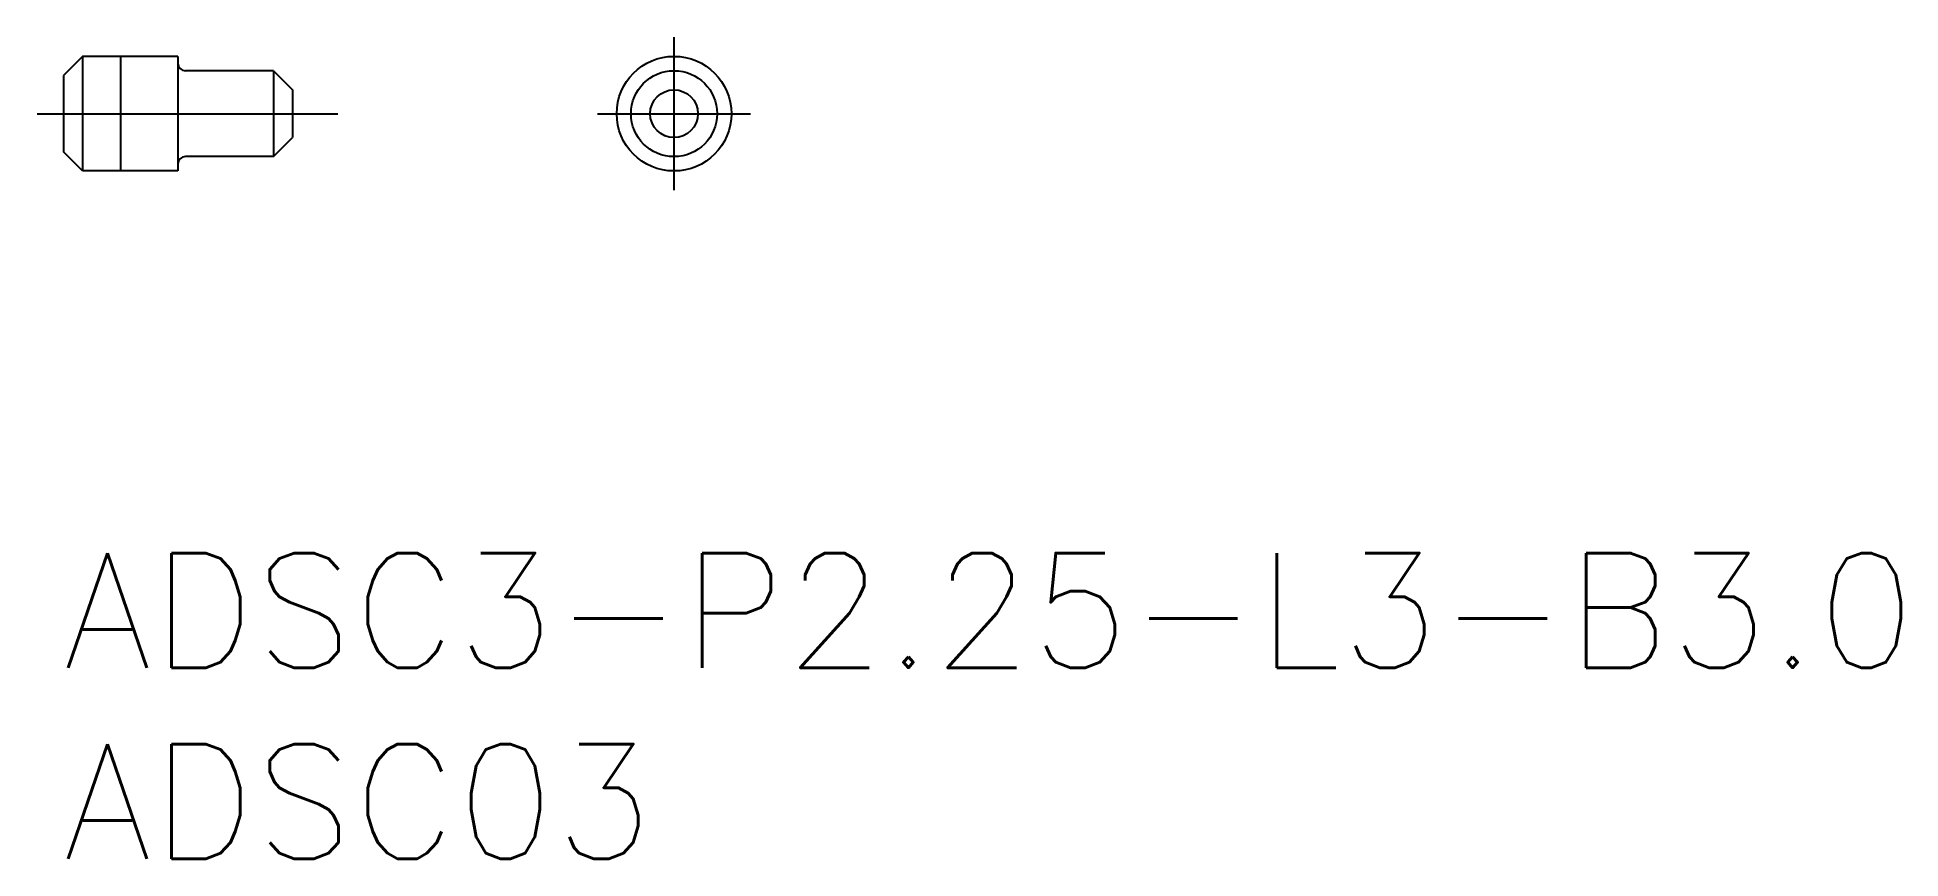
# Model space of a CAD drawing. Extents: x -0.7 to 48.1, y -8 to 13.5.
import ezdxf

# ---------------------------------------------------------------- set-up
doc = ezdxf.new("R2010")
doc.units = 0
doc.header["$LTSCALE"] = 0.5
doc.linetypes.add('CENTER', pattern=[50.8, 31.75, -6.35, 6.35, -6.35])
for name, color, linetype in [('MSM_CENTER', 1, 'CENTER'), ('MSM_CONTINUOUS', 7, 'CONTINUOUS'), ('MSM_NARROW', 5, 'CONTINUOUS'), ('MSM_PART_NUMBER', 7, 'CONTINUOUS')]:
    doc.layers.add(name, color=color, linetype=linetype)
doc.styles.get("Standard").update_dxf_attribs({"font": 'txt.shx', "height": 1, "bigfont": 'bigfont.shx'})

# ---------------------------------------------------------------- blocks, each defined once
blk = doc.blocks.new('*U12')
at = {"layer": 'MSM_PART_NUMBER'}
blk.add_text('ADSC3-P2.25-L3-B3.0', height=3, dxfattribs=at).set_placement((0, -3))
blk = doc.blocks.new('*U13')
at = {"layer": 'MSM_PART_NUMBER'}
blk.add_text('ADSC03', height=3, dxfattribs=at).set_placement((0, -8))

msp = doc.modelspace()

# ---------------------------------------------------------------- linework, layer by layer
at = {"layer": 'MSM_CENTER'}
for p, q in [((15.982, 9.5), (15.982, 13.5)), ((-0.683, 11.5), (7.183, 11.5)), ((13.982, 11.5), (17.982, 11.5))]:
    msp.add_line(p, q, dxfattribs=at)
at = {"layer": 'MSM_CONTINUOUS'}
for p, q in [((0.5, 13), (0, 12.5)), ((3, 13), (0.5, 13)), ((0.5, 13), (0.5, 10)), ((3, 13), (3, 10)), ((0, 12.5), (0, 10.5)), ((5.5, 12.625), (3.2, 12.625)), ((5.5, 12.625), (5.5, 10.375)), ((5.5, 12.625), (6, 12.125)), ((6, 12.125), (6, 10.875)), ((5.5, 10.375), (6, 10.875)), ((0.5, 10), (0, 10.5)), ((5.5, 10.375), (3.2, 10.375)), ((3, 10), (0.5, 10))]:
    msp.add_line(p, q, dxfattribs=at)
for radius in [1.5, 1.125, 0.625]:
    msp.add_circle((15.982, 11.5), radius, dxfattribs=at)
for centre, start, end in [((3.2, 12.825), 180, 270), ((3.2, 10.175), 90, 180)]:
    msp.add_arc(centre, 0.2, start, end, dxfattribs=at)
at = {"layer": 'MSM_NARROW'}
msp.add_line((1.5, 13), (1.5, 10), dxfattribs=at)

# ---------------------------------------------------------------- block references
at = {"layer": 'MSM_CONTINUOUS'}
for name in ['*U12', '*U13']:
    msp.add_blockref(name, (0, 0), dxfattribs=at)

doc.saveas('drawing.dxf')
